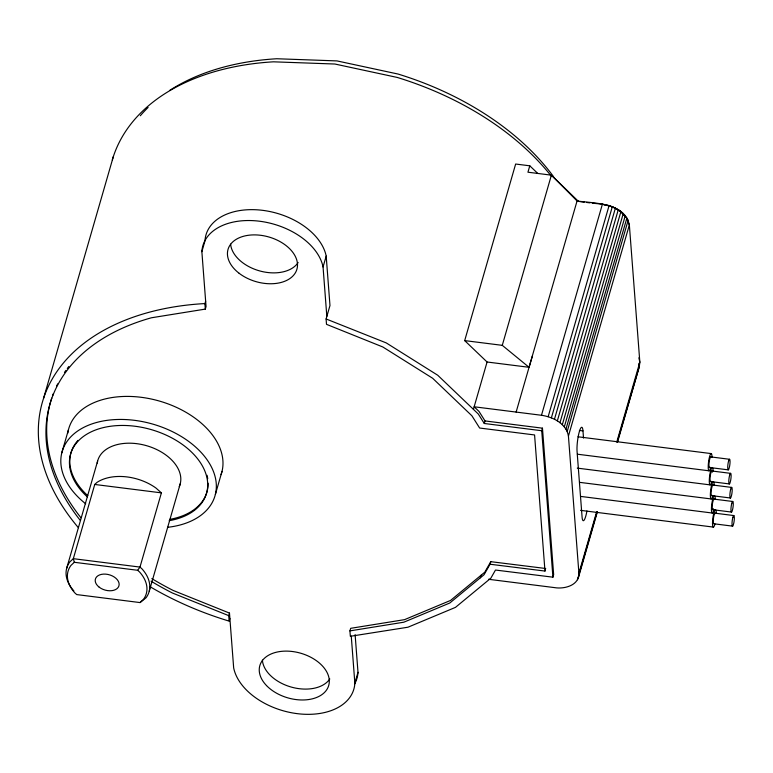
<?xml version="1.0" encoding="UTF-8"?>
<svg xmlns="http://www.w3.org/2000/svg" width="773" height="773" viewBox="0 0 773 773"><rect width="100%" height="100%" fill="white"/><g stroke="black" fill="none" stroke-linecap="round" stroke-linejoin="round"><path stroke-width="1.16" d="M488.488 579.277L554.647 587.625C564.329 589.287 579.286 585.461 578.909 573.266L596.65 511.794M617.559 441.992L639.319 366.595L639.841 362.151L629.357 224.972C624.603 202.265 594.108 203.502 577.064 200.961L551.391 175.162L527.94 172.205L529.785 165.809L515.649 164.031L464.689 340.603L487.077 362.006L529.051 367.301L532.481 355.802M43.549 398.395L113.351 156.571M61.772 452.91L68.42 429.885M66.604 568.542L97.63 461.066M74.324 562.29L73.329 558.676L139.981 567.082L141.981 568.851A42.844 27.77 16.1 0 1 146.049 597.78L140.039 602.573L76.72 594.582L74.826 592.901A40.698 26.379 16.1 0 1 70.952 565.411L74.324 562.29L137.642 570.281L139.981 567.082L161.402 492.865L155.933 488.014A42.844 27.77 16.1 0 0 96.992 482.391L94.75 484.458L73.329 558.676L69.792 561.961A42.844 27.77 16.1 0 0 73.86 590.891M80.189 520.306A237.031 153.624 16.1 0 1 151.421 317.78L205.318 309.103L206.053 306.543L201.869 251.679L205 240.809A62.323 40.389 16.1 0 1 262.685 210.343A62.323 40.389 16.1 0 1 326.196 256.095L329.974 305.538L326.1 318.969L326.506 324.341L382.79 346.961L432.638 378.258L471.916 415.806L479.637 428.029L534.578 434.957L544.975 571.063L490.043 564.232L484.062 574.726L449.809 602.998L403.825 622.207L349.927 630.884L350.343 636.295L407.97 627.212L455.471 607.375L490.855 578.165L495.483 570.039L552.917 577.18L553.652 574.619L542.462 428.174L485.019 420.927L479.047 411.468L474.149 406.782L541.477 415.275C552.917 416.937 566.367 423.517 568.426 436.088L578.909 573.266M205.318 309.103L204.903 303.683L205.647 301.132M149.237 591.2L180.254 483.724M215.367 494.43L222.015 471.395M326.834 316.418L323.056 266.965L326.196 256.095M149.827 586.572A244.828 158.678 16.1 0 0 227.89 620.738L229.146 621.009L228.74 615.646L229.475 613.086L173.191 590.466A237.031 153.624 16.1 0 1 151.808 578.61M229.146 621.009L229.89 618.458M349.927 630.884L350.671 628.323L404.559 619.646L450.553 600.437L484.806 572.165L490.778 561.671L545.719 568.503M229.475 613.086L233.668 667.901A62.323 40.389 16.1 0 0 297.17 713.643A62.323 40.389 16.1 0 0 354.855 683.187L357.996 672.307L355.116 634.633M473.414 409.342L487.077 362.006M529.051 367.301L502.276 345.338L551.391 175.162L578.504 201.434L577.064 200.961L516.132 412.077M552.917 577.18L541.728 430.735L484.285 423.488L485.019 420.927M480.352 577.789L481.096 575.228M490.043 564.232L490.778 561.671M541.477 415.275L602.409 204.159L609.085 205.589L615.395 208.13L623.251 213.599L562.319 424.715M541.728 430.735L542.462 428.174M548.154 416.715L609.085 205.589M551.381 417.855L612.313 206.729L614.912 208.237M554.463 419.246L615.395 208.13M557.343 420.879L618.274 209.754L615.83 208.758M559.971 422.715L620.912 211.589L618.274 209.754M564.319 426.87L625.26 215.744L620.159 211.531M565.962 429.121L626.893 217.996L622.381 213.435L623.251 213.599M567.208 431.431L628.14 220.315L626.613 218.517M568.426 436.088L629.357 224.972L627.956 221.88M544.975 571.063L545.467 569.353M616.738 442.185L639.841 362.151L638.865 357.812M577.47 579.75L596.891 512.47M617.318 441.712L639.319 366.595L639 363.31M578.378 577.711L597.461 511.591M710.658 467.684L710.174 469.23A8.745 1.565 -82.8 0 1 708.29 468.921L708.213 467.269A8.745 1.565 -82.8 0 1 709.556 456.708L710.039 455.162A8.745 1.565 -82.8 0 1 711.923 455.471L712.01 457.123M711.74 481.753L711.247 483.309A8.745 1.565 -82.8 0 1 709.363 482.99L709.285 481.337A8.745 1.565 -82.8 0 1 710.629 470.776L711.121 469.23A8.745 1.565 -82.8 0 1 712.996 469.54L713.083 471.192M712.812 495.822L712.32 497.377A8.745 1.565 -82.8 0 1 710.435 497.058L710.358 495.406A8.745 1.565 -82.8 0 1 711.701 484.845L712.194 483.299A8.745 1.565 -82.8 0 1 714.078 483.608L714.155 485.26M713.885 509.89L713.392 511.446A8.745 1.565 -82.8 0 1 711.518 511.127L711.431 509.475A8.745 1.565 -82.8 0 1 712.783 498.923L713.266 497.368A8.745 1.565 -82.8 0 1 714.223 495.773M714.957 523.959L714.474 525.514A8.745 1.565 -82.8 0 1 712.59 525.196L712.513 523.543A8.745 1.565 -82.8 0 1 713.856 512.992L714.339 511.436A8.745 1.565 -82.8 0 1 716.223 511.755L716.31 513.398M140.039 602.573L143.411 599.442A40.698 26.379 16.1 0 0 139.536 571.962L137.642 570.281M612.313 206.729L609.945 206.188M204.903 303.683L203.657 303.644A244.828 158.678 16.1 0 0 78.382 527.688M579.653 201.579L584.233 202.159M586.533 202.439L589.973 202.874M592.263 203.164L602.409 204.159M464.689 340.603L502.276 345.338M579.402 430.455L582.977 430.909L583.518 438.069M577.991 436.784L711.005 453.567M710.658 456.891L729.432 459.268M709.556 467.501L728.33 469.868M711.73 470.97L730.504 473.337M577.402 454.205L709.218 470.825M710.638 481.569L729.412 483.937M712.803 485.038L731.587 487.405M577.286 468.119L710.29 484.903M711.711 495.638L730.485 498.005M713.885 499.107L732.659 501.474M579.557 482.342L711.363 498.971M712.783 509.707L731.558 512.074M714.957 513.175L733.732 515.543M580.629 496.411L712.435 513.04M732.63 526.142L713.856 523.775A5.372 0.957 -82.8 0 1 713.421 523.331L713.237 521.591A5.372 0.957 -82.8 0 1 713.788 516.287L714.368 514.151A5.372 0.957 -82.8 0 1 715.402 513.61M580.504 510.335L713.518 527.109M94.75 484.458L161.402 492.865M603.636 204.7L608.921 205.831M326.1 318.969L386.249 342.912L437.74 375.243L478.313 414.028L484.285 423.488M625.26 215.744L624.284 215.483L625.328 216.904M228.74 615.646L172.456 593.026A237.031 153.624 16.1 0 1 151.064 581.17M627.029 219.812L628.14 220.315M529.785 165.809L537.621 173.307M638.836 364.363L639.319 366.595M712.3 472.187L712.175 471.404A5.372 0.957 -82.8 0 0 711.141 471.945L710.561 474.081A5.372 0.957 -82.8 0 0 710.02 479.386L710.194 481.125A5.372 0.957 -82.8 0 0 710.918 481.25M351.261 636.092L354.855 683.187M715.228 499.329L715.151 497.677A8.745 1.565 -82.8 0 0 714.629 495.841M329.8 678.955A35.848 23.238 16.1 0 1 291.392 687.11A35.848 23.238 16.1 0 1 262.395 660.103M582.977 430.909A13.991 2.503 -82.8 0 0 579.306 431.769A13.991 2.503 -82.8 0 0 577.064 451.384L582.079 517.04A13.991 2.503 -82.8 0 0 586.939 510.972M67.782 433.189A79.571 51.569 16.1 0 1 157.508 400.53A79.571 51.569 16.1 0 1 221.049 474.622M85.706 503.812A79.571 51.569 16.1 0 1 89.919 424.648A79.571 51.569 16.1 0 1 205.734 457.925A79.571 51.569 16.1 0 1 167.499 527.321M298.136 262.53A35.848 23.238 16.1 0 1 259.95 270.994A35.848 23.238 16.1 0 1 230.615 244.133M201.869 251.679A62.323 40.389 16.1 0 1 259.554 221.223A62.323 40.389 16.1 0 1 323.056 266.965M112.298 159.943A244.828 158.678 16.1 0 1 273.458 61.821L334.883 64.024L397.158 77.416A244.828 158.678 16.1 0 1 551.275 176.099M140.309 115.757A239.93 155.499 16.1 0 1 148.097 107.466M169.712 90.393A239.93 155.499 16.1 0 1 276.782 58.748L336.98 60.912L398.008 74.034A239.93 155.499 16.1 0 1 553.661 176.824M714.32 499.542A5.372 0.957 -82.8 0 0 713.295 500.083L712.716 502.218A5.372 0.957 -82.8 0 0 712.165 507.523L712.339 509.262A5.372 0.957 -82.8 0 0 713.373 508.731M80.933 517.746A237.031 153.624 16.1 0 1 51.733 398.114M52.496 395.902A237.031 153.624 16.1 0 1 53.318 393.689M56.613 386.046A237.031 153.624 16.1 0 1 57.675 383.901M64.468 372.441A237.031 153.624 16.1 0 1 65.869 370.441M67.309 368.46A237.031 153.624 16.1 0 1 68.807 366.508M97.234 463.095A42.844 27.77 16.1 0 1 146.57 445.692A42.844 27.77 16.1 0 1 179.23 486.661M711.102 457.336A5.372 0.957 -82.8 0 0 710.068 457.877L709.488 460.012A5.372 0.957 -82.8 0 0 708.938 465.307L709.121 467.056A5.372 0.957 -82.8 0 0 709.846 467.182M713.247 485.473A5.372 0.957 -82.8 0 0 712.223 486.014L711.643 488.149A5.372 0.957 -82.8 0 0 711.092 493.454L711.266 495.193A5.372 0.957 -82.8 0 0 711.991 495.319M87.446 496.991A70.749 45.858 16.1 0 1 96.983 429.469A70.749 45.858 16.1 0 1 197.463 458.611A70.749 45.858 16.1 0 1 169.161 520.693M208.092 483.193A70.749 45.858 16.1 0 1 169.529 519.408M87.822 495.715A70.749 45.858 16.1 0 1 77.976 440.388M207.048 475.279A70.749 45.858 16.1 0 1 207.724 478.69M357.996 672.307A62.323 40.389 16.1 0 1 354.604 683.97M728.562 461.152L728.263 462.38A5.372 0.957 -82.8 0 0 727.722 467.684L727.895 469.424A5.372 0.957 -82.8 0 0 728.92 468.882L729.499 466.747A5.372 0.957 -82.8 0 0 730.05 461.452L729.876 459.703A5.372 0.957 -82.8 0 0 728.842 460.244L728.562 461.152M729.635 475.221L729.345 476.448A5.372 0.957 -82.8 0 0 728.794 481.753L728.968 483.492A5.372 0.957 -82.8 0 0 730.002 482.951L730.572 480.816A5.372 0.957 -82.8 0 0 731.123 475.521L730.949 473.772A5.372 0.957 -82.8 0 0 729.925 474.313L729.635 475.221M730.707 489.29L730.417 490.517A5.372 0.957 -82.8 0 0 729.867 495.822L730.041 497.561A5.372 0.957 -82.8 0 0 731.074 497.029L731.654 494.884A5.372 0.957 -82.8 0 0 732.195 489.589L732.021 487.84A5.372 0.957 -82.8 0 0 730.997 488.381L730.707 489.29M731.78 503.358L731.49 504.585A5.372 0.957 -82.8 0 0 730.939 509.89L731.123 511.629A5.372 0.957 -82.8 0 0 732.147 511.098L732.727 508.953A5.372 0.957 -82.8 0 0 733.277 503.658L733.104 501.909A5.372 0.957 -82.8 0 0 732.07 502.45L731.78 503.358M732.862 517.427L732.562 518.654A5.372 0.957 -82.8 0 0 732.021 523.959L732.195 525.698A5.372 0.957 -82.8 0 0 733.219 525.167L733.799 523.031A5.372 0.957 -82.8 0 0 734.35 517.726L734.176 515.987A5.372 0.957 -82.8 0 0 733.142 516.519L732.862 517.427M239.118 273.275A35.848 23.238 16.1 0 0 296.764 269.719A35.848 23.238 16.1 0 0 251.505 234.973A35.848 23.238 16.1 0 0 239.118 273.275M266.511 685.564A35.848 23.238 16.1 0 0 326.67 689.835A35.848 23.238 16.1 0 0 289.614 651.233A35.848 23.238 16.1 0 0 266.511 685.564M99.176 587.171A12.242 7.933 16.1 0 0 118.887 586.011A12.242 7.933 16.1 0 0 103.485 574.107A12.242 7.933 16.1 0 0 99.176 587.171"/></g></svg>
